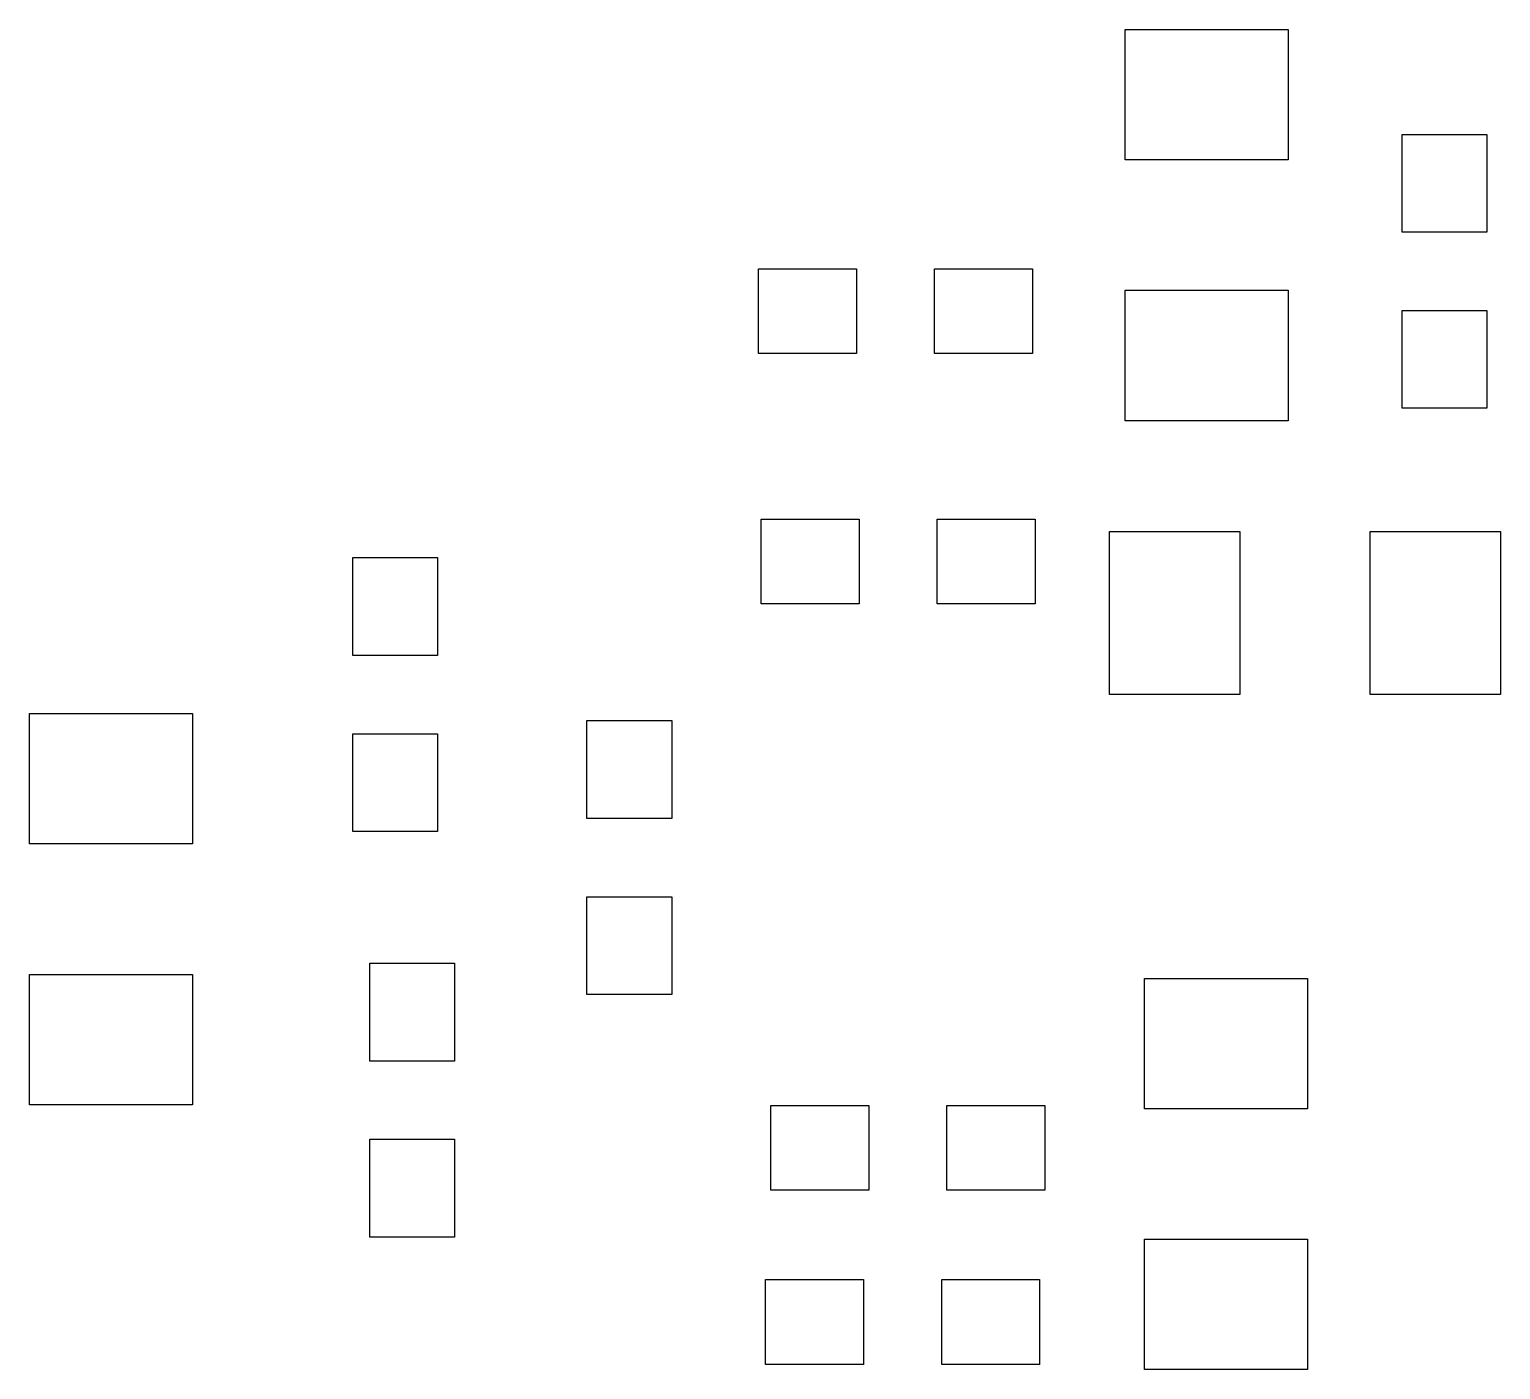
# Model space of a CAD drawing. Header units: millimetres. Extents: x -102.3 to -79.8, y 101.6 to 122.2.
import ezdxf

# ---------------------------------------------------------------- set-up
doc = ezdxf.new("R2010")
doc.units = ezdxf.units.MM
doc.header["$MEASUREMENT"] = 0
doc.layers.add('Layer 1', color=7, linetype='Continuous')

msp = doc.modelspace()

# ---------------------------------------------------------------- linework, layer by layer
at = {"layer": 'Layer 1'}
for points in [[(-85.5236, 120.1831), (-85.5236, 120.1831), (-83.0238, 120.1831), (-83.0238, 120.1831), (-83.0238, 120.1831), (-83.0238, 120.1831), (-83.0238, 122.1826), (-83.0238, 122.1826), (-83.0238, 122.1826), (-83.0238, 122.1826), (-85.5236, 122.1826), (-85.5236, 122.1826), (-85.5236, 122.1826), (-85.5236, 122.1826), (-85.5236, 120.1831), (-85.5236, 120.1831)], [(-81.2737, 119.0724), (-81.2737, 119.0724), (-79.9742, 119.0724), (-79.9742, 119.0724), (-79.9742, 119.0724), (-79.9742, 119.0724), (-79.9742, 120.5731), (-79.9742, 120.5731), (-79.9742, 120.5731), (-79.9742, 120.5731), (-81.2737, 120.5731), (-81.2737, 120.5731), (-81.2737, 120.5731), (-81.2737, 120.5731), (-81.2737, 119.0724), (-81.2737, 119.0724)], [(-91.1432, 117.2134), (-91.1432, 117.2134), (-89.6425, 117.2134), (-89.6425, 117.2134), (-89.6425, 117.2134), (-89.6425, 117.2134), (-89.6425, 118.5129), (-89.6425, 118.5129), (-89.6425, 118.5129), (-89.6425, 118.5129), (-91.1432, 118.5129), (-91.1432, 118.5129), (-91.1432, 118.5129), (-91.1432, 118.5129), (-91.1432, 117.2134), (-91.1432, 117.2134)], [(-88.4436, 117.2134), (-88.4436, 117.2134), (-86.9429, 117.2134), (-86.9429, 117.2134), (-86.9429, 117.2134), (-86.9429, 117.2134), (-86.9429, 118.5129), (-86.9429, 118.5129), (-86.9429, 118.5129), (-86.9429, 118.5129), (-88.4436, 118.5129), (-88.4436, 118.5129), (-88.4436, 118.5129), (-88.4436, 118.5129), (-88.4436, 117.2134), (-88.4436, 117.2134)], [(-85.5236, 116.1826), (-85.5236, 116.1826), (-83.0238, 116.1826), (-83.0238, 116.1826), (-83.0238, 116.1826), (-83.0238, 116.1826), (-83.0238, 118.1822), (-83.0238, 118.1822), (-83.0238, 118.1822), (-83.0238, 118.1822), (-85.5236, 118.1822), (-85.5236, 118.1822), (-85.5236, 118.1822), (-85.5236, 118.1822), (-85.5236, 116.1826), (-85.5236, 116.1826)], [(-81.2737, 116.3728), (-81.2737, 116.3728), (-79.9742, 116.3728), (-79.9742, 116.3728), (-79.9742, 116.3728), (-79.9742, 116.3728), (-79.9742, 117.8735), (-79.9742, 117.8735), (-79.9742, 117.8735), (-79.9742, 117.8735), (-81.2737, 117.8735), (-81.2737, 117.8735), (-81.2737, 117.8735), (-81.2737, 117.8735), (-81.2737, 116.3728), (-81.2737, 116.3728)], [(-91.1032, 113.3728), (-91.1032, 113.3728), (-89.6025, 113.3728), (-89.6025, 113.3728), (-89.6025, 113.3728), (-89.6025, 113.3728), (-89.6025, 114.6723), (-89.6025, 114.6723), (-89.6025, 114.6723), (-89.6025, 114.6723), (-91.1032, 114.6723), (-91.1032, 114.6723), (-91.1032, 114.6723), (-91.1032, 114.6723), (-91.1032, 113.3728), (-91.1032, 113.3728)], [(-88.4036, 113.3728), (-88.4036, 113.3728), (-86.903, 113.3728), (-86.903, 113.3728), (-86.903, 113.3728), (-86.903, 113.3728), (-86.903, 114.6723), (-86.903, 114.6723), (-86.903, 114.6723), (-86.903, 114.6723), (-88.4036, 114.6723), (-88.4036, 114.6723), (-88.4036, 114.6723), (-88.4036, 114.6723), (-88.4036, 113.3728), (-88.4036, 113.3728)], [(-85.7633, 111.9824), (-85.7633, 111.9824), (-83.7638, 111.9824), (-83.7638, 111.9824), (-83.7638, 111.9824), (-83.7638, 111.9824), (-83.7638, 114.4822), (-83.7638, 114.4822), (-83.7638, 114.4822), (-83.7638, 114.4822), (-85.7633, 114.4822), (-85.7633, 114.4822), (-85.7633, 114.4822), (-85.7633, 114.4822), (-85.7633, 111.9824), (-85.7633, 111.9824)], [(-81.7643, 111.9824), (-81.7643, 111.9824), (-79.7647, 111.9824), (-79.7647, 111.9824), (-79.7647, 111.9824), (-79.7647, 111.9824), (-79.7647, 114.4822), (-79.7647, 114.4822), (-79.7647, 114.4822), (-79.7647, 114.4822), (-81.7643, 114.4822), (-81.7643, 114.4822), (-81.7643, 114.4822), (-81.7643, 114.4822), (-81.7643, 111.9824), (-81.7643, 111.9824)], [(-97.3636, 112.5832), (-97.3636, 112.5832), (-96.0642, 112.5832), (-96.0642, 112.5832), (-96.0642, 112.5832), (-96.0642, 112.5832), (-96.0642, 114.0839), (-96.0642, 114.0839), (-96.0642, 114.0839), (-96.0642, 114.0839), (-97.3636, 114.0839), (-97.3636, 114.0839), (-97.3636, 114.0839), (-97.3636, 114.0839), (-97.3636, 112.5832), (-97.3636, 112.5832)], [(-102.3232, 109.6935), (-102.3232, 109.6935), (-99.8234, 109.6935), (-99.8234, 109.6935), (-99.8234, 109.6935), (-99.8234, 109.6935), (-99.8234, 111.693), (-99.8234, 111.693), (-99.8234, 111.693), (-99.8234, 111.693), (-102.3232, 111.693), (-102.3232, 111.693), (-102.3232, 111.693), (-102.3232, 111.693), (-102.3232, 109.6935), (-102.3232, 109.6935)], [(-93.7739, 110.0835), (-93.7739, 110.0835), (-92.4744, 110.0835), (-92.4744, 110.0835), (-92.4744, 110.0835), (-92.4744, 110.0835), (-92.4744, 111.5841), (-92.4744, 111.5841), (-92.4744, 111.5841), (-92.4744, 111.5841), (-93.7739, 111.5841), (-93.7739, 111.5841), (-93.7739, 111.5841), (-93.7739, 111.5841), (-93.7739, 110.0835), (-93.7739, 110.0835)], [(-97.3636, 109.8823), (-97.3636, 109.8823), (-96.0642, 109.8823), (-96.0642, 109.8823), (-96.0642, 109.8823), (-96.0642, 109.8823), (-96.0642, 111.3829), (-96.0642, 111.3829), (-96.0642, 111.3829), (-96.0642, 111.3829), (-97.3636, 111.3829), (-97.3636, 111.3829), (-97.3636, 111.3829), (-97.3636, 111.3829), (-97.3636, 109.8823), (-97.3636, 109.8823)], [(-93.7739, 107.3825), (-93.7739, 107.3825), (-92.4744, 107.3825), (-92.4744, 107.3825), (-92.4744, 107.3825), (-92.4744, 107.3825), (-92.4744, 108.8832), (-92.4744, 108.8832), (-92.4744, 108.8832), (-92.4744, 108.8832), (-93.7739, 108.8832), (-93.7739, 108.8832), (-93.7739, 108.8832), (-93.7739, 108.8832), (-93.7739, 107.3825), (-93.7739, 107.3825)], [(-97.1032, 106.3628), (-97.1032, 106.3628), (-95.8037, 106.3628), (-95.8037, 106.3628), (-95.8037, 106.3628), (-95.8037, 106.3628), (-95.8037, 107.8634), (-95.8037, 107.8634), (-95.8037, 107.8634), (-95.8037, 107.8634), (-97.1032, 107.8634), (-97.1032, 107.8634), (-97.1032, 107.8634), (-97.1032, 107.8634), (-97.1032, 106.3628), (-97.1032, 106.3628)], [(-102.3232, 105.693), (-102.3232, 105.693), (-99.8234, 105.693), (-99.8234, 105.693), (-99.8234, 105.693), (-99.8234, 105.693), (-99.8234, 107.6926), (-99.8234, 107.6926), (-99.8234, 107.6926), (-99.8234, 107.6926), (-102.3232, 107.6926), (-102.3232, 107.6926), (-102.3232, 107.6926), (-102.3232, 107.6926), (-102.3232, 105.693), (-102.3232, 105.693)], [(-85.2231, 105.6324), (-85.2231, 105.6324), (-82.7234, 105.6324), (-82.7234, 105.6324), (-82.7234, 105.6324), (-82.7234, 105.6324), (-82.7234, 107.6319), (-82.7234, 107.6319), (-82.7234, 107.6319), (-82.7234, 107.6319), (-85.2231, 107.6319), (-85.2231, 107.6319), (-85.2231, 107.6319), (-85.2231, 107.6319), (-85.2231, 105.6324), (-85.2231, 105.6324)], [(-90.9544, 104.3825), (-90.9544, 104.3825), (-89.4537, 104.3825), (-89.4537, 104.3825), (-89.4537, 104.3825), (-89.4537, 104.3825), (-89.4537, 105.682), (-89.4537, 105.682), (-89.4537, 105.682), (-89.4537, 105.682), (-90.9544, 105.682), (-90.9544, 105.682), (-90.9544, 105.682), (-90.9544, 105.682), (-90.9544, 104.3825), (-90.9544, 104.3825)], [(-88.2534, 104.3825), (-88.2534, 104.3825), (-86.7528, 104.3825), (-86.7528, 104.3825), (-86.7528, 104.3825), (-86.7528, 104.3825), (-86.7528, 105.682), (-86.7528, 105.682), (-86.7528, 105.682), (-86.7528, 105.682), (-88.2534, 105.682), (-88.2534, 105.682), (-88.2534, 105.682), (-88.2534, 105.682), (-88.2534, 104.3825), (-88.2534, 104.3825)], [(-97.1032, 103.6632), (-97.1032, 103.6632), (-95.8037, 103.6632), (-95.8037, 103.6632), (-95.8037, 103.6632), (-95.8037, 103.6632), (-95.8037, 105.1639), (-95.8037, 105.1639), (-95.8037, 105.1639), (-95.8037, 105.1639), (-97.1032, 105.1639), (-97.1032, 105.1639), (-97.1032, 105.1639), (-97.1032, 105.1639), (-97.1032, 103.6632), (-97.1032, 103.6632)], [(-85.2231, 101.6333), (-85.2231, 101.6333), (-82.7234, 101.6333), (-82.7234, 101.6333), (-82.7234, 101.6333), (-82.7234, 101.6333), (-82.7234, 103.6329), (-82.7234, 103.6329), (-82.7234, 103.6329), (-82.7234, 103.6329), (-85.2231, 103.6329), (-85.2231, 103.6329), (-85.2231, 103.6329), (-85.2231, 103.6329), (-85.2231, 101.6333), (-85.2231, 101.6333)], [(-91.0343, 101.7133), (-91.0343, 101.7133), (-89.5336, 101.7133), (-89.5336, 101.7133), (-89.5336, 101.7133), (-89.5336, 101.7133), (-89.5336, 103.0128), (-89.5336, 103.0128), (-89.5336, 103.0128), (-89.5336, 103.0128), (-91.0343, 103.0128), (-91.0343, 103.0128), (-91.0343, 103.0128), (-91.0343, 103.0128), (-91.0343, 101.7133), (-91.0343, 101.7133)], [(-88.3334, 101.7133), (-88.3334, 101.7133), (-86.8327, 101.7133), (-86.8327, 101.7133), (-86.8327, 101.7133), (-86.8327, 101.7133), (-86.8327, 103.0128), (-86.8327, 103.0128), (-86.8327, 103.0128), (-86.8327, 103.0128), (-88.3334, 103.0128), (-88.3334, 103.0128), (-88.3334, 103.0128), (-88.3334, 103.0128), (-88.3334, 101.7133), (-88.3334, 101.7133)]]:
    msp.add_open_spline(points, degree=3, knots=[0, 0, 0, 0, 0.2, 0.2, 0.2, 0.2, 0.4, 0.4, 0.4, 0.4, 0.6, 0.6, 0.6, 0.6, 1, 1, 1, 1], dxfattribs=at)

doc.saveas('drawing.dxf')
